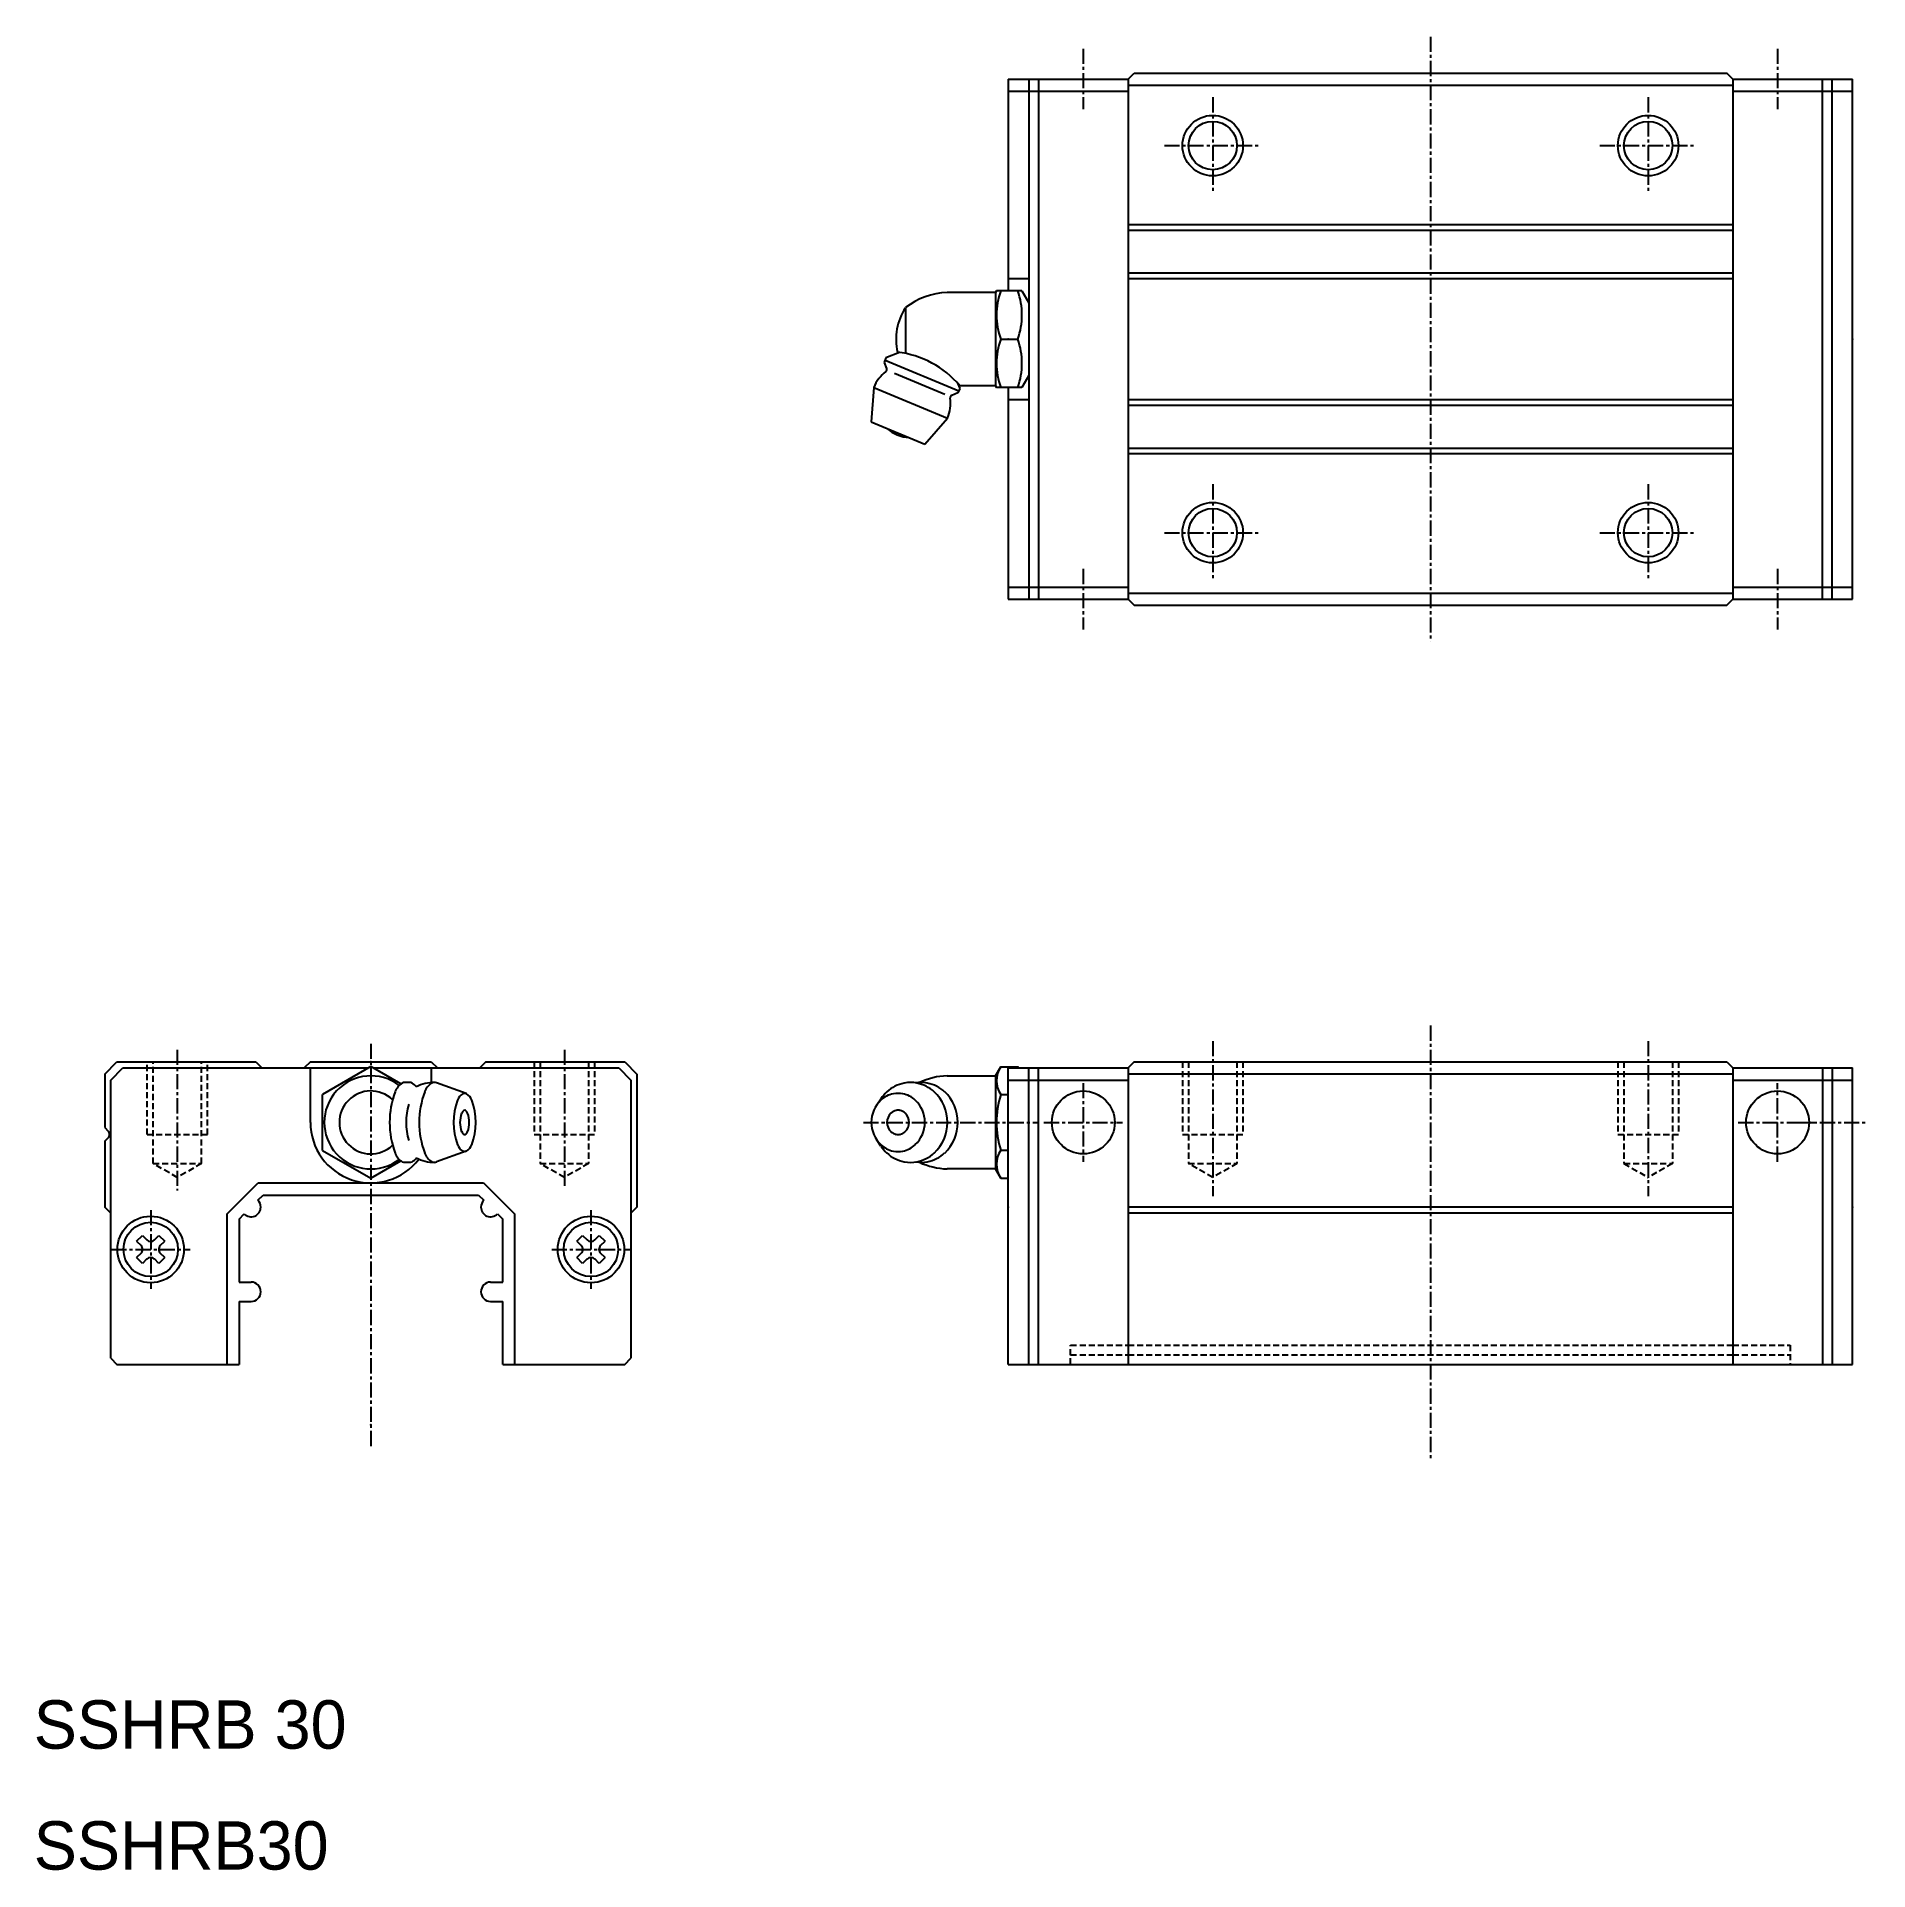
# Model space of a CAD drawing. Extents: x 10 to 162, y 10 to 162.
import ezdxf

# ---------------------------------------------------------------- set-up
doc = ezdxf.new("R2010")
doc.units = 0
doc.linetypes.add('CENTER', pattern=[2, 1.25, -0.25, 0.25, -0.25])
doc.linetypes.add('DASHED', pattern=[0.75, 0.5, -0.25])
doc.layers.get('0').update_dxf_attribs({"linetype": 'CONTINUOUS'})
doc.layers.add('CENTER', color=1, linetype='CENTER')

msp = doc.modelspace()

# ---------------------------------------------------------------- linework, layer by layer
at = {"color": 7, "linetype": 'CONTINUOUS'}
for p, q in [((90.57, 158.02), (90.57, 140.52)), ((90.57, 158.02), (100.47, 158.02)), ((92.27, 158.02), (92.27, 115.02)), ((93.07, 158.02), (93.07, 115.02)), ((100.47, 158.02), (100.97, 158.52)), ((100.47, 158.02), (100.47, 115.02)), ((100.97, 158.52), (149.97, 158.52)), ((150.47, 158.02), (149.97, 158.52)), ((150.47, 158.02), (160.37, 158.02)), ((150.47, 158.02), (150.47, 115.02)), ((157.87, 115.02), (157.87, 158.02)), ((158.67, 115.02), (158.67, 158.02)), ((160.37, 115.02), (160.37, 158.02)), ((90.57, 157.02), (100.47, 157.02)), ((100.47, 157.52), (150.47, 157.52)), ((150.47, 157.02), (160.37, 157.02)), ((100.47, 145.99), (150.47, 145.99)), ((100.47, 145.52), (150.47, 145.52)), ((90.57, 141.52), (92.27, 141.52)), ((100.47, 141.99), (150.47, 141.99)), ((100.47, 141.52), (150.47, 141.52)), ((89.51, 140.37), (85.51, 140.37)), ((89.6, 140.52), (89.51, 140.37)), ((89.51, 140.37), (89.51, 132.67)), ((91.69, 140.52), (89.6, 140.52)), ((91.69, 140.52), (92.27, 139.52)), ((82.07, 139.12), (82.07, 135.34)), ((89.95, 136.52), (91.35, 136.52)), ((80.45, 134.97), (80.3, 134.6)), ((81.57, 135.43), (80.45, 134.97)), ((80.3, 134.6), (80.51, 134.09)), ((80.38, 134.78), (86.47, 132.26)), ((81.16, 133.7), (85.31, 131.98)), ((92.27, 133.52), (91.69, 132.52)), ((79.44, 132.52), (79.24, 129.68)), ((79.44, 132.52), (85.54, 130)), ((86.4, 132.07), (85.89, 131.86)), ((86.37, 132.88), (86.55, 132.44)), ((86.55, 132.44), (86.4, 132.07)), ((89.51, 132.67), (86.55, 132.67)), ((89.51, 132.67), (89.6, 132.52)), ((91.69, 132.52), (89.6, 132.52)), ((90.57, 132.52), (90.57, 115.02)), ((90.57, 131.52), (92.27, 131.52)), ((100.47, 131.52), (150.47, 131.52)), ((100.47, 131.06), (150.47, 131.06)), ((79.24, 129.68), (83.67, 127.85)), ((83.67, 127.85), (85.54, 130)), ((100.47, 127.52), (150.47, 127.52)), ((100.47, 127.06), (150.47, 127.06)), ((90.57, 116.02), (100.47, 116.02)), ((100.47, 115.52), (150.47, 115.52)), ((150.47, 116.02), (160.37, 116.02)), ((90.57, 115.02), (100.47, 115.02)), ((100.47, 115.02), (100.97, 114.52)), ((100.97, 114.52), (149.97, 114.52)), ((149.97, 114.52), (150.47, 115.02)), ((150.47, 115.02), (160.37, 115.02)), ((15.87, 75.77), (16.87, 76.77)), ((16.37, 75.27), (17.37, 76.27)), ((16.87, 76.77), (28.37, 76.77)), ((17.37, 76.27), (37.66, 76.27)), ((28.37, 76.77), (28.87, 76.27)), ((32.87, 76.77), (32.37, 76.27)), ((32.87, 76.77), (42.87, 76.77)), ((32.87, 71.77), (32.87, 76.27)), ((37.87, 76.39), (33.87, 74.08)), ((40.35, 74.95), (37.87, 76.39)), ((38.07, 76.27), (58.37, 76.27)), ((42.87, 76.77), (43.37, 76.27)), ((42.87, 76.27), (42.87, 75.06)), ((47.37, 76.77), (46.87, 76.27)), ((47.37, 76.77), (58.87, 76.77)), ((58.37, 76.27), (59.37, 75.27)), ((58.87, 76.77), (59.87, 75.77)), ((89.51, 75.62), (89.95, 76.37)), ((89.95, 76.37), (91.35, 76.37)), ((90.57, 51.77), (90.57, 76.27)), ((90.57, 76.27), (100.47, 76.27)), ((91.4, 76.27), (91.35, 76.37)), ((92.27, 51.77), (92.27, 76.27)), ((93.07, 51.77), (93.07, 76.27)), ((100.97, 76.77), (100.47, 76.27)), ((100.47, 76.27), (100.47, 51.77)), ((100.97, 76.77), (149.97, 76.77)), ((149.97, 76.77), (150.47, 76.27)), ((150.47, 76.27), (160.37, 76.27)), ((150.47, 76.27), (150.47, 51.77)), ((157.87, 76.27), (157.87, 51.77)), ((158.67, 76.27), (158.67, 51.77)), ((160.37, 51.77), (160.37, 76.27)), ((15.87, 75.77), (15.87, 71.34)), ((16.37, 52.27), (16.37, 75.27)), ((41.06, 75.07), (40.69, 75.07)), ((45.75, 74.15), (43.31, 75.04)), ((59.37, 75.27), (59.37, 52.27)), ((59.87, 75.77), (59.87, 64.77)), ((85.51, 75.62), (89.51, 75.62)), ((89.51, 75.62), (89.51, 67.92)), ((90.57, 75.27), (100.47, 75.27)), ((150.47, 75.77), (100.47, 75.77)), ((150.47, 75.27), (160.37, 75.27)), ((33.87, 71.77), (33.87, 74.08)), ((79.67, 73.2), (80.03, 73.73)), ((89.95, 74.07), (90.57, 74.07)), ((15.87, 71.34), (16.15, 71.05)), ((33.87, 69.46), (33.87, 71.77)), ((15.87, 70.21), (16.15, 70.49)), ((15.87, 70.21), (15.87, 64.77)), ((80.03, 69.81), (79.67, 70.35)), ((80.03, 69.81), (80.05, 69.79)), ((33.87, 69.46), (37.87, 67.15)), ((37.87, 67.15), (40.35, 68.59)), ((41.06, 68.47), (40.69, 68.47)), ((45.75, 69.39), (43.3, 68.5)), ((89.95, 69.47), (90.57, 69.47)), ((25.97, 64.19), (28.55, 66.77)), ((28.55, 66.77), (47.19, 66.77)), ((47.19, 66.77), (49.77, 64.19)), ((89.51, 67.92), (85.51, 67.92)), ((89.95, 67.17), (89.51, 67.92)), ((89.95, 67.17), (90.57, 67.17)), ((28.53, 65.34), (28.96, 65.77)), ((28.96, 65.77), (46.77, 65.77)), ((46.77, 65.77), (47.2, 65.34)), ((16.37, 64.27), (15.87, 64.77)), ((25.97, 64.19), (25.97, 51.77)), ((26.97, 63.78), (27.4, 64.21)), ((26.97, 63.78), (26.97, 58.57)), ((48.33, 64.21), (48.77, 63.78)), ((48.77, 58.57), (48.77, 63.78)), ((49.77, 51.77), (49.77, 64.19)), ((59.87, 64.77), (59.37, 64.27)), ((150.47, 64.77), (100.47, 64.77)), ((150.47, 64.27), (100.47, 64.27)), ((18.5, 61.96), (18.98, 62.43)), ((18.98, 62.43), (19.35, 62.07)), ((19.98, 62.07), (20.35, 62.43)), ((20.35, 62.43), (20.83, 61.96)), ((54.9, 61.96), (55.38, 62.43)), ((55.38, 62.43), (55.75, 62.07)), ((56.38, 62.07), (56.75, 62.43)), ((56.75, 62.43), (57.23, 61.96)), ((18.5, 61.96), (18.87, 61.59)), ((18.87, 60.95), (18.5, 60.59)), ((20.46, 61.59), (20.83, 61.96)), ((20.83, 60.59), (20.46, 60.95)), ((54.9, 61.96), (55.27, 61.59)), ((55.27, 60.95), (54.9, 60.59)), ((56.86, 61.59), (57.23, 61.96)), ((57.23, 60.59), (56.86, 60.95)), ((18.98, 60.11), (18.5, 60.59)), ((19.35, 60.48), (18.98, 60.11)), ((20.35, 60.11), (19.98, 60.48)), ((20.83, 60.59), (20.35, 60.11)), ((55.38, 60.11), (54.9, 60.59)), ((55.75, 60.48), (55.38, 60.11)), ((56.75, 60.11), (56.38, 60.48)), ((57.23, 60.59), (56.75, 60.11)), ((26.97, 58.57), (27.97, 58.57)), ((47.77, 58.57), (48.77, 58.57)), ((26.97, 56.97), (27.97, 56.97)), ((26.97, 56.97), (26.97, 51.77)), ((47.77, 56.97), (48.77, 56.97)), ((48.77, 51.77), (48.77, 56.97)), ((16.37, 52.27), (16.87, 51.77)), ((16.87, 51.77), (26.97, 51.77)), ((48.77, 51.77), (58.87, 51.77)), ((58.87, 51.77), (59.37, 52.27)), ((90.57, 51.77), (160.37, 51.77))]:
    msp.add_line(p, q, dxfattribs=at)
at = {"color": 3, "linetype": 'DASHED'}
for p, q in [((19.37, 70.77), (19.37, 76.77)), ((19.87, 68.37), (19.87, 76.77)), ((23.87, 68.37), (23.87, 76.77)), ((24.37, 70.77), (24.37, 76.77)), ((51.37, 76.77), (51.37, 70.77)), ((51.87, 76.77), (51.87, 68.37)), ((55.87, 76.77), (55.87, 68.37)), ((56.37, 76.77), (56.37, 70.77)), ((104.97, 76.77), (104.97, 70.77)), ((105.47, 76.77), (105.47, 68.37)), ((109.47, 76.77), (109.47, 68.37)), ((109.97, 76.77), (109.97, 70.77)), ((140.97, 76.77), (140.97, 70.77)), ((141.47, 76.77), (141.47, 68.37)), ((145.47, 76.77), (145.47, 68.37)), ((145.97, 76.77), (145.97, 70.77)), ((19.37, 70.77), (24.37, 70.77)), ((51.37, 70.77), (56.37, 70.77)), ((104.97, 70.77), (109.97, 70.77)), ((140.97, 70.77), (145.97, 70.77)), ((19.87, 68.37), (23.87, 68.37)), ((21.87, 67.22), (19.87, 68.37)), ((23.87, 68.37), (21.87, 67.22)), ((51.87, 68.37), (55.87, 68.37)), ((53.87, 67.22), (51.87, 68.37)), ((55.87, 68.37), (53.87, 67.22)), ((105.47, 68.37), (109.47, 68.37)), ((107.47, 67.22), (105.47, 68.37)), ((109.47, 68.37), (107.47, 67.22)), ((141.47, 68.37), (145.47, 68.37)), ((141.47, 68.37), (143.47, 67.22)), ((145.47, 68.37), (143.47, 67.22)), ((95.72, 53.37), (100.47, 53.37)), ((95.72, 51.77), (95.72, 53.37)), ((100.47, 53.37), (150.47, 53.37)), ((150.47, 53.37), (155.22, 53.37)), ((155.22, 53.37), (155.22, 51.77)), ((95.72, 52.57), (100.47, 52.57)), ((100.47, 52.57), (150.47, 52.57)), ((150.47, 52.57), (155.22, 52.57))]:
    msp.add_line(p, q, dxfattribs=at)
at = {"color": 3, "linetype": 'CONTINUOUS'}
for centre in [(107.47, 152.52), (143.47, 152.52), (107.47, 120.52), (143.47, 120.52)]:
    msp.add_circle(centre, 2.5, dxfattribs=at)
at = {"color": 7, "linetype": 'CONTINUOUS'}
for centre, radius in [((107.47, 152.52), 2), ((143.47, 152.52), 2), ((107.47, 120.52), 2), ((143.47, 120.52), 2), ((96.77, 71.77), 2.6), ((154.17, 71.77), 2.6), ((19.67, 61.27), 2.75), ((56.07, 61.27), 2.75), ((19.67, 61.27), 2.25), ((56.07, 61.27), 2.25)]:
    msp.add_circle(centre, radius, dxfattribs=at)
for centre, radius, start, end in [((85.74, 134.38), 6, 92.1789, 127.7261), ((95.55, 138.52), 5.95, 160.3465, 199.6535), ((85.75, 138.52), 5.95, 340.3465, 19.6535), ((85.99, 136.52), 4.7, 146.4138, 193.1788), ((95.55, 134.52), 5.95, 160.3465, 199.6535), ((85.75, 134.52), 5.95, 340.3465, 19.6535), ((80.44, 127.51), 8, 40.1892, 83.034), ((82.49, 131.26), 3.3, 128.1639, 157.4998), ((80.33, 134.01), 0.2, 308.1641, 22.5004), ((82.49, 131.26), 3.3, 337.5, 6.836), ((85.96, 131.68), 0.2, 112.4996, 186.8355), ((82.62, 131.57), 3.2, 229.29, 265.71), ((91.68, 75.22), 2.08, 146.4718, 213.5286), ((37.87, 71.77), 3.85, 52.5077, 307.4921), ((37.87, 71.77), 2.6, 46.6213, 313.3788), ((46.73, 71.77), 7.31, 159.7619, 200.2379), ((41.19, 73.82), 1.4, 121.1003, 160.1439), ((40.69, 74.57), 0.505, 90.9032, 115.752), ((41.06, 74.57), 0.505, 64.248, 90.9029), ((40.55, 73.82), 1.4, 39.4278, 58.8997), ((43.13, 71.77), 3.3, 90, 117.0545), ((49.18, 71.77), 7.31, 159.7619, 200.2379), ((43.63, 73.82), 1.4, 121.1003, 160.1439), ((43.13, 74.57), 0.505, 68.6875, 115.752), ((82.92, 71.77), 3.48, 133.386, 145.8067), ((82.52, 72.12), 2.95, 101.0363, 132.5263), ((82.49, 72.25), 2.82, 90, 100.8192), ((82.49, 72.25), 2.82, 79.1808, 90), ((83.35, 72.25), 2.82, 90, 98.7658), ((82.45, 72.12), 2.95, 47.4737, 78.9637), ((85.74, 69.63), 6, 92.1777, 114.8938), ((83.35, 72.25), 2.82, 79.1808, 90), ((83.31, 72.12), 2.95, 47.4737, 78.9637), ((82.06, 71.77), 3.48, 313.386, 46.6139), ((82.92, 71.77), 3.48, 313.386, 46.6139), ((46.1, 71.77), 5.31, 163.6264, 196.3729), ((50.01, 71.77), 5.31, 159.7307, 200.2693), ((45.99, 73.26), 1.02, 121.0514, 160.104), ((45.63, 73.8), 0.368, 64.287, 115.7129), ((45.63, 72.62), 0.153, 64.2337, 115.7663), ((45.26, 73.26), 1.02, 19.896, 58.9485), ((41.24, 71.77), 5.31, 339.7307, 20.2693), ((81.77, 71.77), 2.53, 133.386, 226.6139), ((81.48, 72.03), 2.15, 101.0363, 132.5263), ((81.46, 72.12), 2.05, 79.1808, 100.8192), ((81.46, 71.92), 0.855, 79.1807, 100.8191), ((81.43, 72.03), 2.15, 47.4736, 78.9636), ((81.14, 71.77), 2.53, 313.386, 46.6139), ((97.41, 71.77), 7.81, 162.8691, 197.1308), ((37.87, 71.77), 5, 180, 322.6126), ((47.46, 71.77), 2.22, 159.7738, 200.2262), ((45.78, 72.39), 0.423, 121.1185, 160.1588), ((45.47, 72.39), 0.423, 19.8412, 58.8814), ((43.79, 71.77), 2.22, 339.7738, 20.2262), ((81.59, 71.77), 1.05, 133.386, 226.6139), ((81.47, 71.88), 0.895, 101.0362, 132.5262), ((81.44, 71.88), 0.895, 47.4736, 78.9636), ((81.32, 71.77), 1.05, 313.386, 46.6139), ((15.87, 70.77), 0.4, 0, 45.0002), ((15.87, 70.77), 0.4, 314.9998, 0), ((45.99, 70.28), 1.02, 199.896, 238.9485), ((45.78, 71.15), 0.423, 199.8412, 238.8814), ((45.63, 70.92), 0.153, 244.2337, 295.7663), ((45.47, 71.15), 0.423, 301.1185, 340.1588), ((45.26, 70.28), 1.02, 301.0514, 340.104), ((81.48, 71.51), 2.15, 227.4736, 258.9636), ((82.92, 71.77), 3.48, 214.653, 226.6139), ((81.47, 71.66), 0.895, 227.4736, 258.9636), ((81.46, 71.63), 0.855, 259.1807, 280.8191), ((81.44, 71.66), 0.895, 281.0363, 312.5262), ((81.43, 71.51), 2.15, 281.0363, 312.5263), ((41.19, 69.72), 1.4, 199.8561, 238.8996), ((40.69, 68.98), 0.505, 244.2479, 270.3932), ((41.06, 68.98), 0.505, 270.3929, 295.752), ((40.55, 69.72), 1.4, 301.1003, 320.5701), ((43.13, 71.77), 3.3, 242.9455, 270), ((43.63, 69.72), 1.4, 199.8561, 238.8996), ((43.13, 68.98), 0.505, 244.2479, 289.9356), ((45.63, 69.74), 0.368, 244.287, 295.7129), ((82.52, 71.42), 2.95, 227.4737, 258.9637), ((81.46, 71.42), 2.05, 259.1808, 280.8192), ((82.49, 71.29), 2.82, 259.1808, 280.8192), ((83.35, 71.29), 2.82, 261.2379, 280.8192), ((82.45, 71.42), 2.95, 281.0363, 312.5263), ((85.74, 73.92), 6, 245.1062, 267.8223), ((83.31, 71.42), 2.95, 281.0363, 312.5263), ((91.68, 68.32), 2.08, 146.4713, 213.5276), ((27.97, 64.77), 0.8, 0, 45.2923), ((47.77, 64.77), 0.8, 134.7077, 180), ((27.97, 64.77), 0.8, 224.7076, 0), ((47.77, 64.77), 0.8, 180, 315.2924), ((18.55, 61.27), 0.45, 314.9998, 45.0002), ((19.67, 62.38), 0.45, 225.0002, 314.9998), ((20.78, 61.27), 0.45, 134.9998, 225.0002), ((54.95, 61.27), 0.45, 314.9998, 45.0002), ((56.07, 62.38), 0.45, 225.0002, 314.9998), ((57.18, 61.27), 0.45, 134.9998, 225.0002), ((19.67, 60.16), 0.45, 45.0002, 134.9998), ((56.07, 60.16), 0.45, 45.0002, 134.9998), ((27.97, 57.77), 0.8, 0, 90), ((27.97, 57.77), 0.8, 270, 0), ((47.77, 57.77), 0.8, 90, 180), ((47.77, 57.77), 0.8, 180, 270)]:
    msp.add_arc(centre, radius, start, end, dxfattribs=at)
for p in [(90.57, 136.52), (160.37, 136.52), (37.87, 76.77), (90.57, 64.77), (160.37, 64.77), (37.87, 46.77)]:
    msp.add_point(p, dxfattribs=at)
at = {"layer": 'CENTER', "color": 1, "linetype": 'CENTER'}
for p, q in [((125.47, 161.52), (125.47, 111.52)), ((96.77, 160.52), (96.77, 155.52)), ((154.17, 160.52), (154.17, 155.52)), ((107.47, 156.52), (107.47, 148.52)), ((143.47, 156.52), (143.47, 148.52)), ((103.47, 152.52), (111.47, 152.52)), ((139.47, 152.52), (147.47, 152.52)), ((107.47, 124.52), (107.47, 116.52)), ((143.47, 124.52), (143.47, 116.52)), ((103.47, 120.52), (111.47, 120.52)), ((139.47, 120.52), (147.47, 120.52)), ((96.77, 117.52), (96.77, 112.52)), ((154.17, 117.52), (154.17, 112.52)), ((125.47, 79.77), (125.47, 43.77)), ((21.87, 77.77), (21.87, 66.13)), ((37.87, 78.27), (37.87, 44.77)), ((53.87, 77.77), (53.87, 66.31)), ((107.47, 78.49), (107.47, 65.68)), ((143.47, 78.49), (143.47, 65.68)), ((96.77, 75.02), (96.77, 68.52)), ((154.17, 68.52), (154.17, 75.02)), ((78.6, 71.77), (93.07, 71.77)), ((93.52, 71.77), (100.02, 71.77)), ((150.92, 71.77), (157.42, 71.77)), ((155.67, 71.77), (161.67, 71.77)), ((19.67, 64.52), (19.67, 58.02)), ((56.07, 64.52), (56.07, 58.02)), ((16.42, 61.27), (22.92, 61.27)), ((52.82, 61.27), (59.32, 61.27))]:
    msp.add_line(p, q, dxfattribs=at)

# ---------------------------------------------------------------- texts
at = {"color": 7, "linetype": 'CONTINUOUS'}
for s, p in [('SSHRB 30', (10, 20)), ('SSHRB30', (10, 10))]:
    msp.add_text(s, height=4, dxfattribs=at).set_placement(p)

doc.saveas('drawing.dxf')
